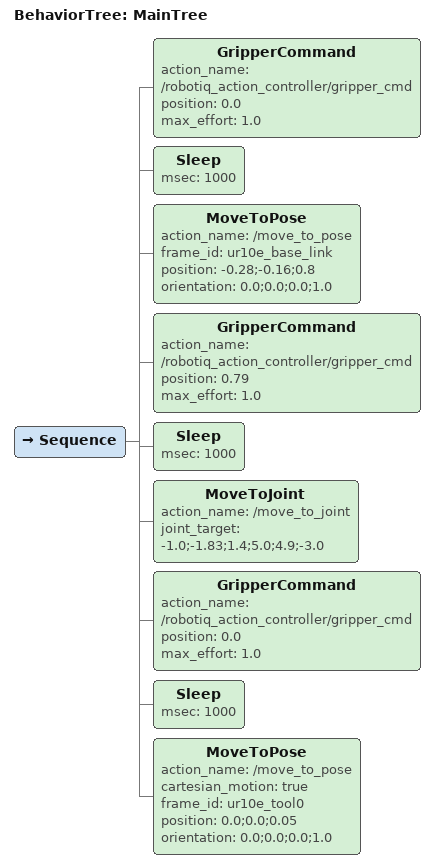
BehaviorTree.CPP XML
<root BTCPP_format="4" >
     <BehaviorTree ID="MainTree">
        <Sequence>
            <GripperCommand action_name="/robotiq_action_controller/gripper_cmd" position="0.0" max_effort="1.0"/>
            <Sleep msec="1000" />
            <MoveToPose action_name="/move_to_pose" frame_id="ur10e_base_link" position="-0.28;-0.16;0.8" orientation="0.0;0.0;0.0;1.0"/>
            <GripperCommand action_name="/robotiq_action_controller/gripper_cmd" position="0.79" max_effort="1.0"/>
            <Sleep msec="1000" />
            <MoveToJoint action_name="/move_to_joint" joint_target="-1.0;-1.83;1.4;5.0;4.9;-3.0"/>
            <GripperCommand action_name="/robotiq_action_controller/gripper_cmd" position="0.0" max_effort="1.0"/>
            <Sleep msec="1000" />
            <MoveToPose action_name="/move_to_pose" cartesian_motion="true" frame_id="ur10e_tool0" position="0.0;0.0;0.05" orientation="0.0;0.0;0.0;1.0"/>
        </Sequence>
     </BehaviorTree>
 </root>
